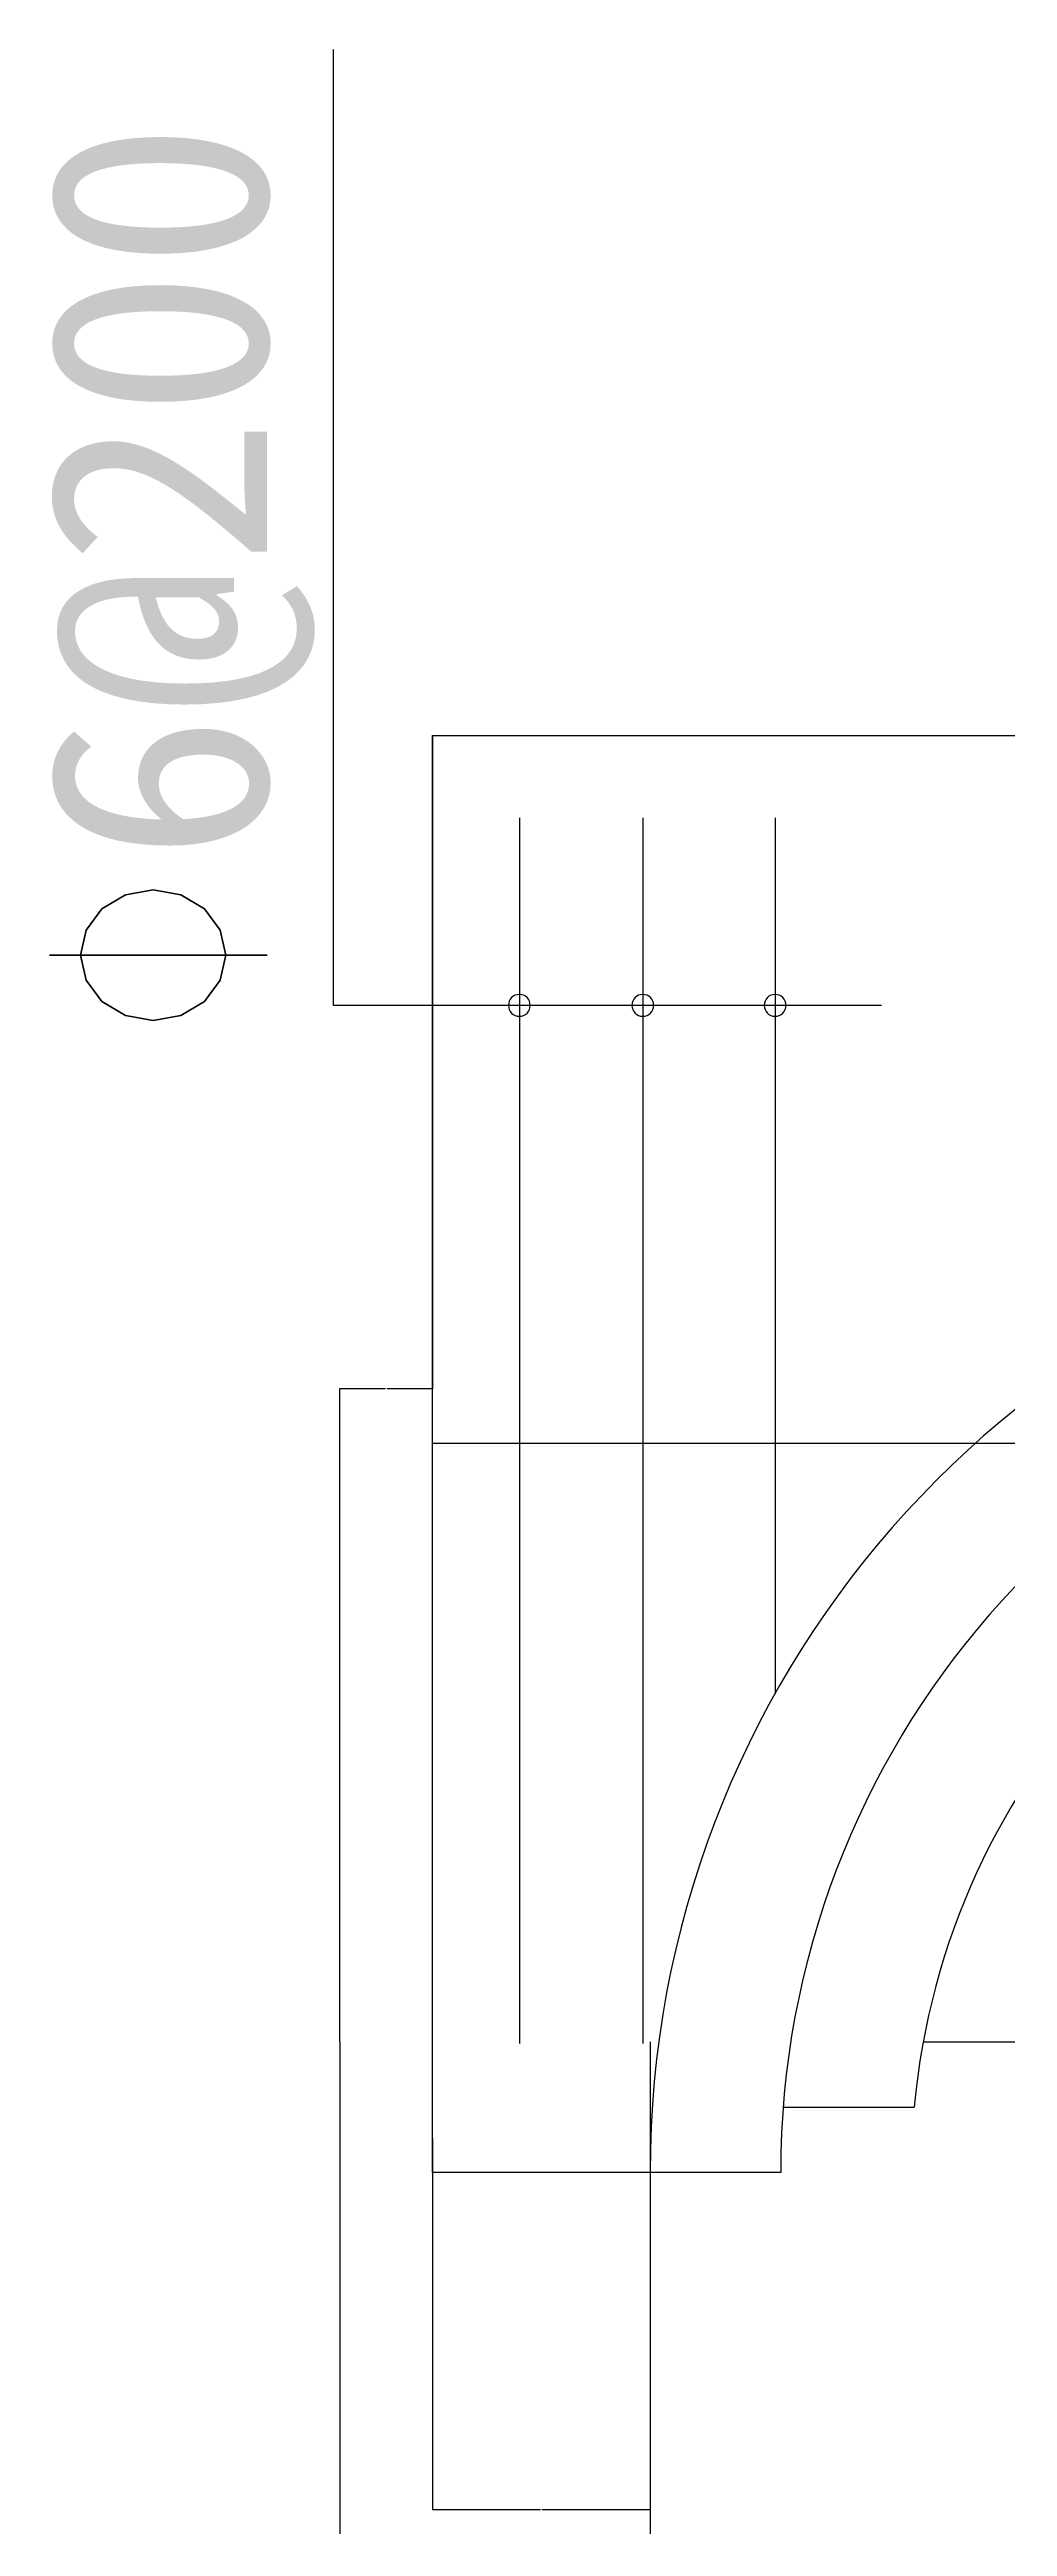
# Model space of a CAD drawing. Header units: metres. Extents: x -145924 to -103939, y 35209 to 64909.
# Drawn here: x -122314 to -120553, y 49740 to 54291 of the extents above; entities that cross this region are included whole.
import ezdxf

# ---------------------------------------------------------------- set-up
doc = ezdxf.new("R2010")
doc.units = ezdxf.units.M
for name, color, linetype in [('31', 4, 'Continuous'), ('CCX', 151, 'Continuous'), ('TEXT', 30, 'Continuous')]:
    doc.layers.add(name, color=color, linetype=linetype)
doc.dimstyles.get("Standard").update_dxf_attribs({"dimtxt": 2.5, "dimasz": 2.5, "dimexe": 1.25, "dimexo": 0.625, "dimtad": 1, "dimcen": 2.5, "dimazin": 3, "dimtfac": 1, "dimtmove": 0, "dimatfit": 3})

# ---------------------------------------------------------------- blocks, each defined once
blk = doc.blocks.new('*D5')
for p, q in [((-121609.97, 53030.37), (-121609.97, 51830.37)), ((-121697.175, 51830.37), (-121780.63, 51830.37)), ((-121780.38, 50630.37), (-121780.38, 51830.37)), ((-121609.72, 51830.37), (-121693.175, 51830.37))]:
    blk.add_line(p, q)
at = {"layer": 'Defpoints'}
for p in [(-121609.97, 53030.37), (-121609.97, 51830.37), (-121780.38, 50630.37)]:
    blk.add_point(p, dxfattribs=at)
at = {"layer": 'CCX', "insert": (-121695.175, 51830.37), "char_height": 1, "attachment_point": 5}
blk.add_mtext('1250', dxfattribs=at)
blk = doc.blocks.new('*D17')
for p, q in [((-121780.38, 50630.37), (-121780.38, 48770.37)), ((-121780.63, 48770.37), (-121780.88, 48770.37)), ((-121780.38, 46910.37), (-121780.38, 48770.37)), ((-121780.38, 48770.37), (-121780.38, 48770.37)), ((-121780.13, 48770.37), (-121779.88, 48770.37))]:
    blk.add_line(p, q)
at = {"layer": 'Defpoints'}
for p in [(-121780.38, 50630.37), (-121780.38, 48770.37), (-121780.38, 46910.37)]:
    blk.add_point(p, dxfattribs=at)
at = {"layer": 'CCX', "insert": (-121780.38, 48771.495), "char_height": 1, "attachment_point": 5}
blk.add_mtext('1650', dxfattribs=at)
blk = doc.blocks.new('*D24')
for p, q in [((-121609.97, 50453.35), (-121609.97, 49770.37)), ((-121209.97, 50453.35), (-121209.97, 49770.37)), ((-121411.47, 49770.37), (-121610.22, 49770.37)), ((-121209.72, 49770.37), (-121408.47, 49770.37))]:
    blk.add_line(p, q)
at = {"layer": 'Defpoints'}
for p in [(-121609.97, 50453.35), (-121209.97, 50453.35), (-121209.97, 49770.37)]:
    blk.add_point(p, dxfattribs=at)
at = {"layer": 'CCX', "insert": (-121409.97, 49770.37), "char_height": 1, "attachment_point": 5}
blk.add_mtext('200', dxfattribs=at)

msp = doc.modelspace()

# ---------------------------------------------------------------- linework, layer by layer
for p, q in [((-121792.07, 52534.71), (-121792.07, 54290.78)), ((-120784.75, 52534.71), (-121792.07, 52534.71))]:
    msp.add_line(p, q)
for points in [[(-121450.35, 52879.2), (-121450.35, 50627.63)], [(-121223.45, 52879.2), (-121223.45, 50627.63)], [(-120980.36, 52879.2), (-120980.36, 51270.09)]]:
    msp.add_lwpolyline(points)
for points in [[(-121470.35, 52534.71, 1), (-121430.35, 52534.71, 1)], [(-121243.45, 52534.71, 1), (-121203.45, 52534.71, 1)], [(-121000.36, 52534.71, 1), (-120960.36, 52534.71, 1)]]:
    msp.add_lwpolyline(points, format="xyb", close=True)
at = {"layer": '31'}
for p, q in [((-121609.97, 53030.37), (-117209.97, 53030.37)), ((-121609.97, 51730.37), (-117209.97, 51730.37)), ((-121209.97, 50630.37), (-121209.97, 46910.37)), ((-121209.97, 50630.37), (-121209.97, 46910.37)), ((-120707.97, 50630.37), (-120462.97, 50630.37)), ((-120965.35, 50510.37), (-120724.51, 50510.37))]:
    msp.add_line(p, q, dxfattribs=at)
msp.add_lwpolyline([(-120969.97, 50390.37), (-121609.97, 50390.37), (-121609.97, 53030.37)], dxfattribs=at)
for radius, start, end in [(1800, 97.66, 180), (1560, 97.84, 180), (1320, 98.09, 174.78)]:
    msp.add_arc((-119409.97, 50390.37), radius, start, end, dxfattribs=at)

# ---------------------------------------------------------------- texts
at = {"layer": 'TEXT'}
msp.add_text('%%1306@200', height=400, rotation=90, dxfattribs=at).set_placement((-121913.9, 52455.48))

# ---------------------------------------------------------------- dimensions: what is measured, and where the dimension line sits
at = {"layer": 'CCX'}
for base, p1, p2, text, picture, middle in [((-121609.97, 51830.37), (-121609.97, 53030.37), (-121780.38, 50630.37), '1250', '*D5', (-121695.175, 51830.37)), ((-121780.38, 48770.37), (-121780.38, 46910.37), (-121780.38, 50630.37), '1650', '*D17', (-121780.38, 48771.495)), ((-121209.97, 49770.37), (-121209.97, 50453.35), (-121609.97, 50453.35), '200', '*D24', (-121409.97, 49770.37))]:
    dim = msp.add_linear_dim(base=base, p1=p1, p2=p2, text=text, dimstyle='Standard', dxfattribs=at)
    dim.commit()
    dim.dimension.update_dxf_attribs({"geometry": picture, "text_midpoint": middle})

doc.saveas('drawing.dxf')
